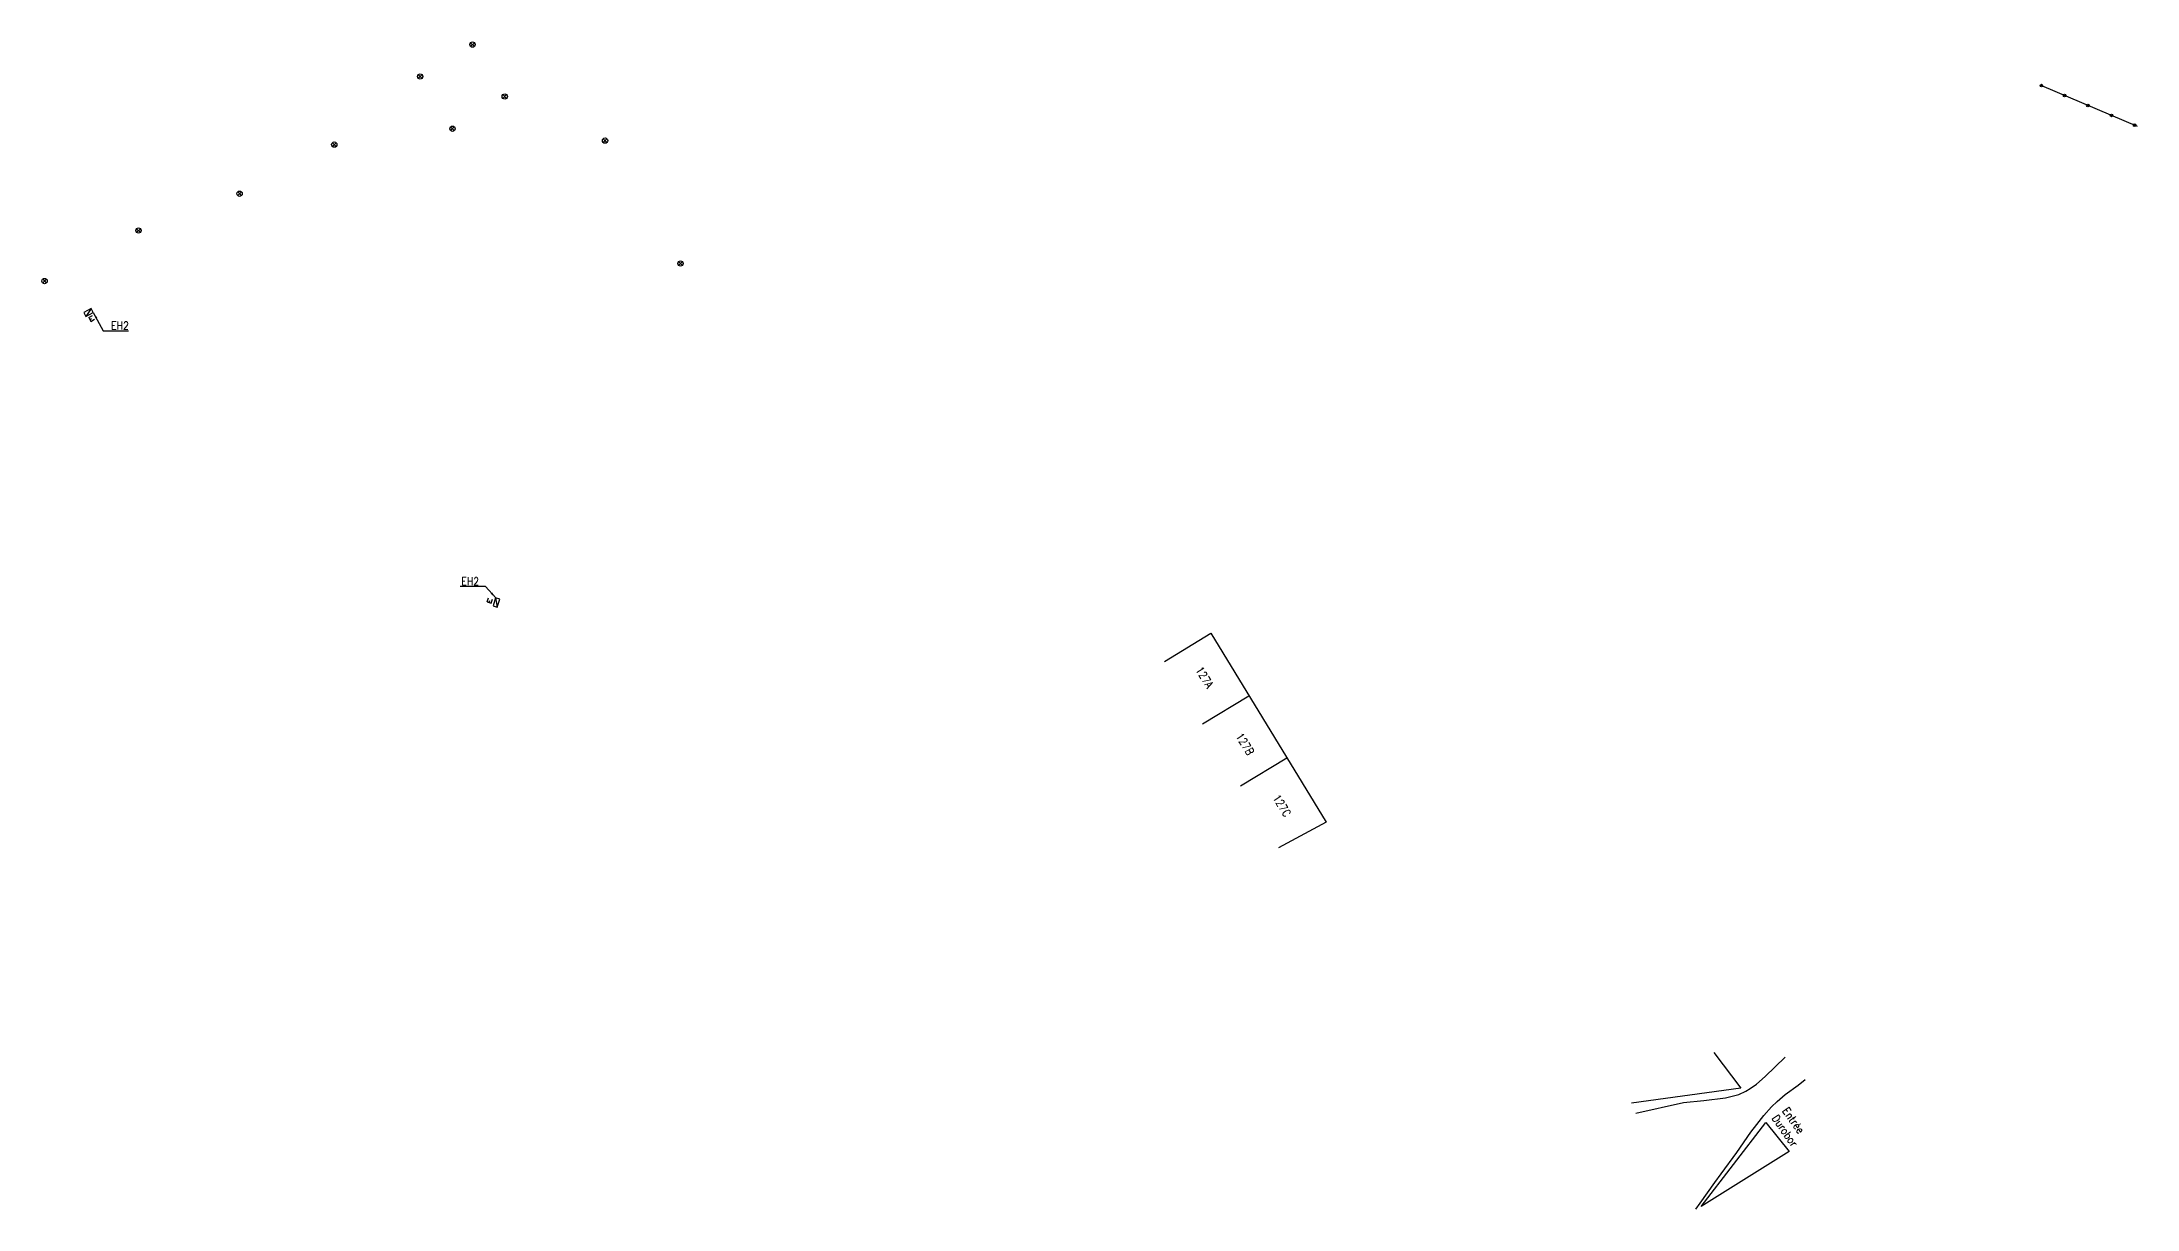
# Model space of a CAD drawing. Header units: millimetres. Extents: x 119599 to 239627, y 124063 to 248684.
# Drawn here: x 128607.2 to 129000, y 139692.8 to 139911.8 of the extents above; entities that cross this region are included whole.
import ezdxf

# ---------------------------------------------------------------- set-up
doc = ezdxf.new("R2010")
doc.units = ezdxf.units.MM
doc.layers.get('0').update_dxf_attribs({"linetype": 'CONTINUOUS'})
for name, color, linetype in [('W0100', 7, 'CONTINUOUS'), ('W0322', 7, 'CONTINUOUS'), ('W0323', 7, 'CONTINUOUS'), ('W0430', 7, 'CONTINUOUS'), ('W0469', 7, 'CONTINUOUS'), ('W0989', 7, 'CONTINUOUS'), ('W1102', 7, 'CONTINUOUS')]:
    doc.layers.add(name, color=color, linetype=linetype)
doc.styles.get("Standard").update_dxf_attribs({"font": 'romans.shx', "width": 0.85})
doc.dimstyles.get("Standard").update_dxf_attribs({"dimtxt": 1.5, "dimasz": 1.2, "dimexe": 0.625, "dimexo": 0.625, "dimgap": 0.25, "dimtad": 1, "dimdec": 1, "dimzin": 0, "dimdsep": 46, "dimtxsty": 'Standard', "dimcen": -0.5, "dimadec": 0, "dimazin": 0, "dimtfac": 1, "dimtdec": 1, "dimtmove": 0, "dimatfit": 3, "dimfxl": 0, "dimtolj": 1, "dimtzin": 0, "dimarcsym": 0})

# ---------------------------------------------------------------- blocks, each defined once
blk = doc.blocks.new('T469')
at = {"color": 0, "linetype": 'Continuous', "flags": 128}
for points in [[(-0.35, 0.35), (0.35, -0.35)], [(-0.35, -0.35), (0.35, 0.35)]]:
    blk.add_lwpolyline(points, dxfattribs=at)
at = {"color": 0, "linetype": 'Continuous'}
blk.add_circle((0, 0), 0.5, dxfattribs=at)
blk = doc.blocks.new('*U2')
at = {"flags": 128}
for points in [[(0.8, 0.8), (-0.8, 0.8)], [(-0.8, 0.8), (-0.8, 0)], [(0.8, 0.8), (-0.8, 0)], [(-0.8, 0), (0.8, 0)], [(0.8, 0), (0.8, 0.8)], [(-0.41, -0.46), (0.39, -0.46)], [(-0.41, -0.46), (-0.41, -1.26)], [(-0.41, -0.86), (-0.01, -0.86)], [(-0.41, -1.26), (0.39, -1.26)]]:
    blk.add_lwpolyline(points, dxfattribs=at)
blk = doc.blocks.new('T430')
at = {"flags": 128}
for points in [[(0.8, 0.8), (-0.8, 0.8)], [(-0.8, 0.8), (-0.8, 0)], [(0.8, 0.8), (-0.8, 0)], [(-0.8, 0), (0.8, 0)], [(-0.4, 2.1), (0.4, 2.1)], [(-0.4, 2.1), (-0.4, 1.3)], [(-0.4, 1.7), (0, 1.7)], [(-0.4, 1.3), (0.4, 1.3)], [(0.8, 0), (0.8, 0.8)]]:
    blk.add_lwpolyline(points, dxfattribs=at)
blk = doc.blocks.new('t322o')
at = {"color": 0, "linetype": 'Continuous'}
for radius in [0.25, 0.15]:
    blk.add_circle((0, 0), radius, dxfattribs=at)

msp = doc.modelspace()

# ---------------------------------------------------------------- linework, layer by layer
at = {"layer": 'W0100', "color": 252, "flags": 128}
msp.add_lwpolyline([(128817.64, 139795.55), (128826.31, 139800.86), (128847.98, 139765.44), (128839.03, 139760.57)], dxfattribs=at)
at = {"layer": 'W0322', "color": 252, "flags": 128}
msp.add_lwpolyline([(128982.05, 139903.58), (129000, 139895.96)], dxfattribs=at)
at = {"layer": 'W0323', "color": 252, "flags": 128}
for points in [[(128920.64, 139722.23), (128925.7, 139715.52), (128905.23, 139712.7)], [(128906.01, 139710.81), (128914.93, 139712.81), (128918.77, 139713.17), (128922.81, 139713.67), (128925.32, 139714.33), (128926.64, 139714.95), (128927.48, 139715.44), (128928.64, 139716.27), (128930.25, 139717.71), (128934.01, 139721.3)], [(128917.26, 139692.82), (128918.08, 139693.95), (128919.48, 139695.89), (128920.85, 139697.79), (128922.03, 139699.43), (128924.94, 139703.47), (128927.59, 139707.27), (128928.69, 139708.71), (128930.04, 139710.39), (128931.48, 139712.02), (128932.5, 139713.04), (128934.02, 139714.32), (128936.43, 139716.1), (128937.74, 139717.14)], [(128930.41, 139709.08), (128934.74, 139703.64), (128918.27, 139693.32), (128930.41, 139709.08)]]:
    msp.add_lwpolyline(points, dxfattribs=at)
at = {"layer": 'W1102', "color": 252, "flags": 128}
for points in [[(128824.8, 139783.83), (128833.48, 139789.14)], [(128831.92, 139772.2), (128840.59, 139777.51)]]:
    msp.add_lwpolyline(points, dxfattribs=at)

# ---------------------------------------------------------------- block references
at = {"layer": 'W0322', "color": 252, "rotation": 153.8643150461481}
for p in [(128982.05, 139903.58), (128986.42, 139901.72), (128990.79, 139899.87), (128995.17, 139898.01), (128999.54, 139896.16)]:
    msp.add_blockref('t322o', p, dxfattribs=at)
at = {"layer": 'W0430'}
for name, p, rotation in [('*U2', (128616.1, 139860.67), 28.19080962450028), ('T430', (128692.77, 139806.5), 72.67435215553527)]:
    msp.add_blockref(name, p, dxfattribs=dict(at, rotation=rotation))
at = {"layer": 'W0469', "color": 252}
for p in [(128687.91, 139911.29), (128678.1, 139905.3), (128693.95, 139901.54), (128684.15, 139895.49), (128712.75, 139893.27), (128662, 139892.52), (128644.24, 139883.31), (128625.29, 139876.4), (128726.9, 139870.21), (128607.67, 139866.93)]:
    msp.add_blockref('T469', p, dxfattribs=at)

# ---------------------------------------------------------------- texts
at = {"color": 252, "char_height": 1.5, "width": 4.8299, "attachment_point": 1, "rotation": 301.4523}
for s, insert in [('127A', (128824.69, 139794.8)), ('127B', (128832.24, 139782.36)), ('127C', (128839.15, 139770.8))]:
    msp.add_mtext(s, dxfattribs=dict(at, insert=insert))
at = {"layer": 'W0430', "color": 252, "linetype": 'Continuous', "char_height": 1.5}
for insert, attachment_point in [((128620.14, 139857.81), 7), ((128689.14, 139809.85), 9)]:
    msp.add_mtext('\\A1;EH2', dxfattribs=dict(at, insert=insert, attachment_point=attachment_point))
at = {"layer": 'W0989', "color": 252, "width": 0.85}
for s, p in [('Durobor', (128931.43, 139709.85)), ('Entrée ', (128933.41, 139711.24))]:
    msp.add_text(s, height=1.5, rotation=305.0824, dxfattribs=at).set_placement(p)

# ---------------------------------------------------------------- leaders
at = {"layer": 'W0430', "color": 252, "linetype": 'Continuous', "annotation_type": 0, "has_hookline": 1, "text_width": 3.28}
for points, hookline_direction in [([(128616.81, 139861.05), (128618.69, 139857.56), (128619.89, 139857.56)], 0), ([(128692.25, 139807.5), (128690.35, 139809.6), (128689.15, 139809.6)], 1)]:
    msp.add_leader(points, dimstyle='Standard', dxfattribs=dict(at, hookline_direction=hookline_direction))

doc.saveas('drawing.dxf')
